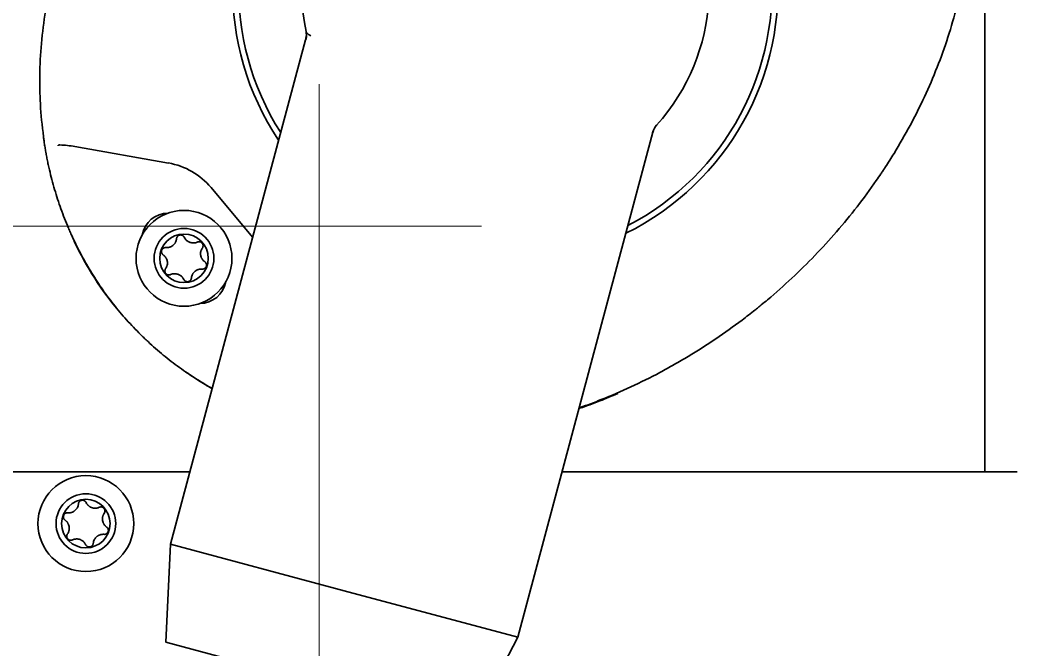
# Model space of a CAD drawing. Extents: x -760 to 4209, y 5795 to 10328.
# Drawn here: x -29.2 to 54, y 8009.8 to 8062.3 of the extents above; entities that cross this region are included whole.
import ezdxf

# ---------------------------------------------------------------- set-up
doc = ezdxf.new("R2010")
doc.units = 0
doc.header["$LTSCALE"] = 5
doc.layers.get('0').update_dxf_attribs({"linetype": 'CONTINUOUS', "lineweight": 0})
doc.layers.add('ORTHO$15', color=7, linetype='CONTINUOUS', true_color=0xffffff)

msp = doc.modelspace()

# ---------------------------------------------------------------- linework, layer by layer
at = {"color": 6}
msp.add_line((-4.242, 8056.946), (-4.242, 7956.946), dxfattribs=at)
at = {"color": 4}
msp.add_line((-90.713, 8045.102), (9.287, 8045.102), dxfattribs=at)
at = {"layer": 'ORTHO$15', "color": 7, "linetype": 'Continuous', "lineweight": 35, "extrusion": (0, 1, 0)}
for p, q in [((51.287, 8103.801), (51.287, 8024.602)), ((-5.386, 8060.632), (-16.66, 8018.556)), ((12.318, 8010.792), (23.61, 8052.935)), ((-24.623, 8051.735), (-16.818, 8050.359)), ((-13.264, 8048.307), (-9.796, 8044.174)), ((-20.886, 8037.905), (-20.873, 8037.916)), ((-57.413, 8024.602), (-15.04, 8024.602)), ((16.019, 8024.602), (53.987, 8024.602)), ((-16.66, 8018.556), (-17.04, 8010.376)), ((-16.66, 8018.556), (-2.171, 8014.674)), ((-2.171, 8014.674), (12.318, 8010.792)), ((8.557, 8003.517), (12.318, 8010.792)), ((-17.04, 8010.376), (-4.242, 8006.946))]:
    msp.add_line(p, q, dxfattribs=at)
at = {"layer": 'ORTHO$15', "color": 7, "linetype": 'Continuous', "lineweight": 35}
for centre, radius in [((-15.524, 8042.404), 4), ((-15.524, 8042.404), 2.49), ((-23.713, 8020.271), 4), ((-23.713, 8020.271), 2.49)]:
    msp.add_circle(centre, radius, dxfattribs=at)
at = {"layer": 'ORTHO$15', "color": 7, "linetype": 'Continuous', "lineweight": 35, "extrusion": (0, 0, -1)}
for centre in [(15.524, 8042.404), (23.713, 8020.271)]:
    msp.add_circle(centre, 2.025, dxfattribs=at)
at = {"layer": 'ORTHO$15', "color": 7, "linetype": 'Continuous', "lineweight": 35}
for centre, radius, start, end in [((11.287, 8064.902), 22.75, 296.25375, 213.74625), ((11.287, 8064.902), 22.25, 75, 212.61563), ((11.287, 8064.902), 22.25, 297.38437, 75), ((11.287, 8064.902), 17, 317.90498, 192.09505), ((-16.81, 8043.937), 2.25, 90.43094, 169.56906), ((-14.239, 8040.872), 2.25, 270.43094, 349.56906)]:
    msp.add_arc(centre, radius, start, end, dxfattribs=at)
msp.add_ellipse((25.015, 8052.5), major_axis=(1.113, -1.006), ratio=0.991231, start_param=3.141593, end_param=3.61807, dxfattribs=at)
at = {"layer": 'ORTHO$15', "color": 7, "linetype": 'Continuous', "lineweight": 35, "extrusion": (0, 0, -1)}
msp.add_ellipse((-17.86, 8044.45), major_axis=(3, 5.197), ratio=0.999914, start_param=5.934175, end_param=6.632196, dxfattribs=at)
at = {"layer": 'ORTHO$15', "color": 7, "linetype": 'Continuous', "lineweight": 35}
for points, knots in [([(29.793, 8100.808), (28.925, 8101.079), (28.05, 8101.312), (26.73, 8101.608), (26.288, 8101.698), (25.402, 8101.86), (24.958, 8101.933), (23.621, 8102.125), (22.724, 8102.219), (21.37, 8102.311), (20.918, 8102.333), (20.351, 8102.351), (20.237, 8102.354), (20.01, 8102.359), (19.67, 8102.365), (19.33, 8102.367), (18.198, 8102.362), (17.297, 8102.326), (15.501, 8102.194), (14.606, 8102.098), (12.824, 8101.848), (11.937, 8101.696), (10.61, 8101.425), (10.169, 8101.327), (9.508, 8101.171), (9.288, 8101.118), (8.958, 8101.034), (8.848, 8101.006), (8.628, 8100.949), (7.642, 8100.689), (6.669, 8100.396), (4.96, 8099.828), (4.115, 8099.52), (2.445, 8098.856), (1.62, 8098.501), (-0.011, 8097.745), (-0.817, 8097.345), (-2.012, 8096.71), (-2.408, 8096.493), (-2.999, 8096.158), (-3.195, 8096.045), (-3.586, 8095.817), (-3.781, 8095.701), (-4.752, 8095.117), (-5.515, 8094.63), (-7.014, 8093.617), (-7.75, 8093.091), (-8.833, 8092.273), (-9.191, 8091.995), (-9.633, 8091.642), (-9.722, 8091.571), (-9.898, 8091.428), (-9.986, 8091.357), (-10.249, 8091.141), (-10.423, 8090.997), (-11.288, 8090.268), (-11.963, 8089.669), (-13.276, 8088.44), (-14.555, 8087.179), (-15.764, 8085.855), (-16.939, 8084.5), (-17.508, 8083.806), (-18.612, 8082.387), (-19.146, 8081.661), (-19.79, 8080.733), (-19.982, 8080.453), (-20.171, 8080.17), (-20.296, 8079.981), (-20.358, 8079.887), (-20.668, 8079.412), (-20.91, 8079.03), (-21.618, 8077.876), (-22.066, 8077.097), (-22.914, 8075.52), (-23.314, 8074.721), (-24.065, 8073.103), (-24.416, 8072.284), (-25.069, 8070.626), (-25.37, 8069.787), (-25.921, 8068.087), (-26.17, 8067.226), (-26.501, 8065.918), (-26.604, 8065.479), (-26.749, 8064.815), (-26.795, 8064.594), (-26.861, 8064.26), (-26.883, 8064.148), (-26.925, 8063.925), (-26.946, 8063.813), (-27.128, 8062.807), (-27.257, 8061.911), (-27.449, 8060.117), (-27.511, 8059.22), (-27.554, 8057.871), (-27.56, 8057.421), (-27.554, 8056.521), (-27.543, 8056.071), (-27.481, 8054.719), (-27.403, 8053.816), (-27.287, 8052.913)], [0, 0, 0, 0, 0.03125, 0.03125, 0.046875, 0.046875, 0.0625, 0.0625, 0.09375, 0.09375, 0.109375, 0.109375, 0.113281, 0.113281, 0.117188, 0.125, 0.125, 0.15625, 0.15625, 0.1875, 0.1875, 0.21875, 0.21875, 0.234375, 0.234375, 0.242188, 0.242188, 0.246094, 0.246094, 0.25, 0.28125, 0.28125, 0.3125, 0.3125, 0.34375, 0.34375, 0.375, 0.375, 0.390625, 0.390625, 0.398438, 0.398438, 0.40625, 0.40625, 0.4375, 0.4375, 0.46875, 0.46875, 0.484375, 0.484375, 0.488281, 0.488281, 0.492188, 0.492188, 0.5, 0.5, 0.53125, 0.53125, 0.5625, 0.59375, 0.59375, 0.625, 0.625, 0.65625, 0.65625, 0.664063, 0.667969, 0.667969, 0.671875, 0.671875, 0.6875, 0.6875, 0.71875, 0.71875, 0.75, 0.75, 0.78125, 0.78125, 0.8125, 0.8125, 0.84375, 0.84375, 0.859375, 0.859375, 0.867188, 0.867188, 0.871094, 0.871094, 0.875, 0.875, 0.90625, 0.90625, 0.9375, 0.9375, 0.953125, 0.953125, 0.96875, 0.96875, 1, 1, 1, 1]), ([(17.523, 8029.953), (18.119, 8030.162), (18.709, 8030.383), (20.13, 8030.947), (20.955, 8031.303), (22.586, 8032.059), (23.392, 8032.459), (24.587, 8033.094), (24.983, 8033.311), (25.573, 8033.646), (25.77, 8033.759), (26.161, 8033.987), (26.356, 8034.103), (27.327, 8034.687), (28.09, 8035.174), (29.589, 8036.187), (30.324, 8036.713), (31.408, 8037.531), (31.766, 8037.809), (32.208, 8038.162), (32.297, 8038.233), (32.473, 8038.376), (32.561, 8038.447), (32.824, 8038.663), (32.998, 8038.807), (33.863, 8039.536), (34.537, 8040.135), (35.851, 8041.364), (37.13, 8042.625), (38.339, 8043.949), (39.513, 8045.304), (40.083, 8045.998), (41.187, 8047.417), (41.721, 8048.143), (42.365, 8049.071), (42.557, 8049.351), (42.746, 8049.634), (42.871, 8049.823), (42.933, 8049.917), (43.243, 8050.392), (43.485, 8050.774), (44.193, 8051.928), (44.641, 8052.707), (45.489, 8054.284), (45.889, 8055.083), (46.64, 8056.701), (46.991, 8057.52), (47.644, 8059.178), (47.945, 8060.017), (48.496, 8061.717), (48.745, 8062.578), (49.076, 8063.886), (49.179, 8064.325), (49.323, 8064.989), (49.37, 8065.21), (49.436, 8065.544), (49.458, 8065.656), (49.5, 8065.879), (49.521, 8065.991), (49.703, 8066.997), (49.832, 8067.893), (50.023, 8069.687), (50.086, 8070.584), (50.129, 8071.933), (50.135, 8072.383), (50.129, 8073.283), (50.118, 8073.733), (50.056, 8075.085), (49.978, 8075.988), (49.862, 8076.891)], [0, 0, 0, 0, 0.030901, 0.030901, 0.074951, 0.074951, 0.119001, 0.119001, 0.141026, 0.141026, 0.152038, 0.152038, 0.163051, 0.163051, 0.207101, 0.207101, 0.251151, 0.251151, 0.273176, 0.273176, 0.278682, 0.278682, 0.284188, 0.284188, 0.295201, 0.295201, 0.339251, 0.339251, 0.383301, 0.427351, 0.427351, 0.471401, 0.471401, 0.515451, 0.515451, 0.526463, 0.531969, 0.531969, 0.537475, 0.537475, 0.5595, 0.5595, 0.60355, 0.60355, 0.6476, 0.6476, 0.69165, 0.69165, 0.7357, 0.7357, 0.77975, 0.77975, 0.801775, 0.801775, 0.812788, 0.812788, 0.818294, 0.818294, 0.8238, 0.8238, 0.86785, 0.86785, 0.9119, 0.9119, 0.933925, 0.933925, 0.95595, 0.95595, 1, 1, 1, 1]), ([(-5.342, 8061.34), (-5.345, 8061.352), (-5.347, 8061.359), (-5.344, 8061.348), (-5.338, 8061.316), (-5.328, 8061.256), (-5.314, 8061.128), (-5.312, 8060.905), (-5.358, 8060.727), (-5.393, 8060.631)], [0, 0, 0, 0, 0.209991, 0.360621, 0.461528, 0.516422, 0.585507, 0.780297, 1, 1, 1, 1]), ([(-4.936, 8060.984), (-4.968, 8060.998), (-5.033, 8061.03), (-5.105, 8061.072), (-5.156, 8061.107), (-5.189, 8061.132), (-5.218, 8061.156), (-5.242, 8061.179), (-5.262, 8061.202), (-5.279, 8061.223), (-5.294, 8061.243), (-5.305, 8061.262), (-5.315, 8061.28), (-5.322, 8061.297), (-5.328, 8061.313), (-5.332, 8061.327), (-5.334, 8061.336), (-5.335, 8061.34)], [0, 0, 0, 0, 0.133354, 0.293192, 0.368337, 0.440025, 0.508252, 0.573016, 0.634316, 0.692151, 0.746522, 0.797427, 0.844867, 0.888844, 0.929357, 0.966409, 1, 1, 1, 1]), ([(-5.356, 8060.638), (-5.357, 8060.647), (-5.359, 8060.656), (-5.361, 8060.671), (-5.362, 8060.677), (-5.365, 8060.693), (-5.366, 8060.699), (-5.367, 8060.702), (-5.367, 8060.703), (-5.367, 8060.703)], [0, 0, 0, 0, 0.218143, 0.218143, 0.436287, 0.436287, 0.872574, 0.872574, 1, 1, 1, 1]), ([(23.611, 8052.938), (23.611, 8052.938), (23.611, 8052.938), (23.607, 8052.933), (23.593, 8052.917), (23.569, 8052.888)], [0, 0, 0, 0, 0.129495, 0.129495, 1, 1, 1, 1]), ([(23.612, 8052.935), (23.632, 8053.013), (23.68, 8053.152), (23.771, 8053.324), (23.85, 8053.439), (23.899, 8053.5), (23.921, 8053.526), (23.926, 8053.532), (23.929, 8053.535), (23.931, 8053.538), (23.932, 8053.539), (23.933, 8053.54), (23.933, 8053.54)], [0, 0, 0, 0, 0.321384, 0.592482, 0.779252, 0.882744, 0.90556, 0.916688, 0.925703, 0.938617, 0.963956, 1, 1, 1, 1]), ([(23.943, 8053.551), (23.943, 8053.551), (23.943, 8053.551), (23.943, 8053.552), (23.943, 8053.551), (23.938, 8053.546), (23.925, 8053.531), (23.902, 8053.506)], [0, 0, 0, 0, 0.030256, 0.030256, 0.224205, 0.224205, 1, 1, 1, 1]), ([(-26.801, 8050.007), (-26.817, 8050.079), (-26.833, 8050.151), (-26.864, 8050.294), (-26.879, 8050.365), (-26.924, 8050.578), (-26.952, 8050.718), (-26.992, 8050.927), (-27.005, 8050.996), (-27.024, 8051.1), (-27.031, 8051.134), (-27.043, 8051.203), (-27.049, 8051.237), (-27.079, 8051.406), (-27.101, 8051.538), (-27.142, 8051.792), (-27.16, 8051.915), (-27.182, 8052.063), (-27.186, 8052.093), (-27.194, 8052.151), (-27.198, 8052.18), (-27.21, 8052.265), (-27.217, 8052.319), (-27.238, 8052.478), (-27.25, 8052.576), (-27.271, 8052.756), (-27.279, 8052.839), (-27.287, 8052.913)], [0, 0, 0, 0, 0.0625, 0.0625, 0.125, 0.125, 0.25, 0.25, 0.3125, 0.3125, 0.34375, 0.34375, 0.375, 0.375, 0.5, 0.5, 0.625, 0.625, 0.65625, 0.65625, 0.6875, 0.6875, 0.75, 0.75, 0.875, 0.875, 1, 1, 1, 1]), ([(-26.029, 8051.803), (-26.031, 8051.809), (-26.032, 8051.814), (-26.031, 8051.822), (-26.03, 8051.825), (-26.028, 8051.829), (-26.026, 8051.832), (-26.021, 8051.838), (-26.016, 8051.842), (-26.004, 8051.848), (-25.997, 8051.851), (-25.981, 8051.856), (-25.972, 8051.857), (-25.954, 8051.86), (-25.944, 8051.861), (-25.915, 8051.863), (-25.894, 8051.863), (-25.872, 8051.863)], [0, 0, 0, 0, 0.125, 0.125, 0.1875, 0.1875, 0.25, 0.25, 0.375, 0.375, 0.5, 0.5, 0.625, 0.625, 0.75, 0.75, 1, 1, 1, 1]), ([(-25.872, 8051.863), (-25.664, 8051.858), (-25.456, 8051.844), (-25.04, 8051.8), (-24.831, 8051.771), (-24.623, 8051.735)], [0, 0, 0, 0, 0.5, 0.5, 1, 1, 1, 1]), ([(-20.873, 8037.916), (-21.238, 8038.352), (-21.589, 8038.798), (-22.259, 8039.707), (-22.901, 8040.635), (-23.776, 8042.081), (-24.301, 8043.081), (-24.674, 8043.844), (-24.795, 8044.101), (-24.97, 8044.489), (-25.028, 8044.619), (-25.141, 8044.88), (-25.42, 8045.533), (-25.673, 8046.196), (-25.955, 8047), (-26.045, 8047.269), (-26.217, 8047.81), (-26.299, 8048.083), (-26.534, 8048.902), (-26.675, 8049.453), (-26.801, 8050.007)], [0, 0, 0, 0, 0.125, 0.125, 0.25, 0.375, 0.5, 0.5, 0.5625, 0.5625, 0.59375, 0.59375, 0.625, 0.75, 0.75, 0.8125, 0.8125, 0.875, 0.875, 1, 1, 1, 1]), ([(-17.035, 8043.3), (-16.982, 8043.296), (-16.929, 8043.296), (-16.85, 8043.305), (-16.823, 8043.309), (-16.784, 8043.317), (-16.771, 8043.32), (-16.744, 8043.327), (-16.731, 8043.331), (-16.667, 8043.351), (-16.618, 8043.372), (-16.558, 8043.404), (-16.547, 8043.411), (-16.523, 8043.425), (-16.512, 8043.432), (-16.478, 8043.456), (-16.456, 8043.472), (-16.393, 8043.525), (-16.355, 8043.564), (-16.304, 8043.627), (-16.289, 8043.649), (-16.266, 8043.683), (-16.259, 8043.695), (-16.246, 8043.718), (-16.239, 8043.73), (-16.208, 8043.79), (-16.188, 8043.839), (-16.166, 8043.916), (-16.16, 8043.942), (-16.15, 8043.995), (-16.146, 8044.021), (-16.144, 8044.048)], [0, 0, 0, 0, 0.125, 0.125, 0.1875, 0.1875, 0.21875, 0.21875, 0.25, 0.25, 0.375, 0.375, 0.40625, 0.40625, 0.4375, 0.4375, 0.5, 0.5, 0.625, 0.625, 0.6875, 0.6875, 0.71875, 0.71875, 0.75, 0.75, 0.875, 0.875, 0.9375, 0.9375, 1, 1, 1, 1]), ([(-16.144, 8044.048), (-16.142, 8044.066), (-16.136, 8044.102), (-16.124, 8044.136), (-16.113, 8044.161), (-16.109, 8044.169), (-16.101, 8044.185), (-16.096, 8044.193), (-16.081, 8044.216), (-16.07, 8044.23), (-16.052, 8044.251), (-16.045, 8044.258), (-16.032, 8044.27), (-16.025, 8044.276), (-16.003, 8044.293), (-15.988, 8044.303), (-15.964, 8044.317), (-15.955, 8044.321), (-15.938, 8044.329), (-15.93, 8044.332), (-15.904, 8044.341), (-15.886, 8044.346), (-15.858, 8044.351), (-15.849, 8044.352), (-15.83, 8044.354), (-15.821, 8044.354), (-15.794, 8044.355), (-15.775, 8044.353), (-15.748, 8044.349), (-15.738, 8044.347), (-15.72, 8044.343), (-15.712, 8044.34), (-15.685, 8044.332), (-15.669, 8044.325), (-15.644, 8044.312), (-15.636, 8044.307), (-15.621, 8044.297), (-15.613, 8044.292), (-15.591, 8044.276), (-15.578, 8044.264), (-15.559, 8044.244), (-15.553, 8044.237), (-15.541, 8044.223), (-15.536, 8044.215), (-15.52, 8044.193), (-15.511, 8044.177), (-15.504, 8044.161)], [0, 0, 0, 0, 0.0625, 0.125, 0.125, 0.15625, 0.15625, 0.1875, 0.1875, 0.25, 0.25, 0.28125, 0.28125, 0.3125, 0.3125, 0.375, 0.375, 0.40625, 0.40625, 0.4375, 0.4375, 0.5, 0.5, 0.53125, 0.53125, 0.5625, 0.5625, 0.625, 0.625, 0.65625, 0.65625, 0.6875, 0.6875, 0.75, 0.75, 0.78125, 0.78125, 0.8125, 0.8125, 0.875, 0.875, 0.90625, 0.90625, 0.9375, 0.9375, 1, 1, 1, 1]), ([(-15.504, 8044.161), (-15.481, 8044.112), (-15.454, 8044.067), (-15.407, 8044.002), (-15.39, 8043.982), (-15.364, 8043.952), (-15.354, 8043.942), (-15.335, 8043.922), (-15.326, 8043.913), (-15.276, 8043.868), (-15.233, 8043.835), (-15.176, 8043.8), (-15.164, 8043.793), (-15.14, 8043.78), (-15.128, 8043.774), (-15.091, 8043.756), (-15.066, 8043.745), (-14.989, 8043.718), (-14.937, 8043.704), (-14.869, 8043.694), (-14.856, 8043.692), (-14.829, 8043.689), (-14.788, 8043.686), (-14.721, 8043.686), (-14.667, 8043.691), (-14.627, 8043.696), (-14.614, 8043.699), (-14.588, 8043.704), (-14.575, 8043.707), (-14.51, 8043.723), (-14.46, 8043.74), (-14.411, 8043.763)], [0, 0, 0, 0, 0.125, 0.125, 0.1875, 0.1875, 0.21875, 0.21875, 0.25, 0.25, 0.375, 0.375, 0.40625, 0.40625, 0.4375, 0.4375, 0.5, 0.5, 0.625, 0.625, 0.65625, 0.65625, 0.6875, 0.75, 0.8125, 0.8125, 0.84375, 0.84375, 0.875, 0.875, 1, 1, 1, 1]), ([(-14.411, 8043.763), (-14.394, 8043.771), (-14.361, 8043.783), (-14.325, 8043.79), (-14.298, 8043.793), (-14.289, 8043.794), (-14.27, 8043.794), (-14.261, 8043.794), (-14.234, 8043.793), (-14.216, 8043.791), (-14.189, 8043.785), (-14.18, 8043.782), (-14.162, 8043.777), (-14.154, 8043.774), (-14.128, 8043.764), (-14.112, 8043.756), (-14.088, 8043.741), (-14.08, 8043.736), (-14.065, 8043.725), (-14.058, 8043.72), (-14.036, 8043.702), (-14.023, 8043.689), (-14.006, 8043.667), (-14, 8043.66), (-13.989, 8043.645), (-13.984, 8043.637), (-13.97, 8043.613), (-13.962, 8043.596), (-13.952, 8043.57), (-13.949, 8043.562), (-13.944, 8043.544), (-13.941, 8043.535), (-13.936, 8043.508), (-13.933, 8043.49), (-13.932, 8043.462), (-13.932, 8043.453), (-13.933, 8043.434), (-13.934, 8043.425), (-13.937, 8043.398), (-13.941, 8043.38), (-13.949, 8043.354), (-13.951, 8043.345), (-13.958, 8043.328), (-13.962, 8043.32), (-13.973, 8043.296), (-13.982, 8043.28), (-13.993, 8043.265)], [0, 0, 0, 0, 0.0625, 0.125, 0.125, 0.15625, 0.15625, 0.1875, 0.1875, 0.25, 0.25, 0.28125, 0.28125, 0.3125, 0.3125, 0.375, 0.375, 0.40625, 0.40625, 0.4375, 0.4375, 0.5, 0.5, 0.53125, 0.53125, 0.5625, 0.5625, 0.625, 0.625, 0.65625, 0.65625, 0.6875, 0.6875, 0.75, 0.75, 0.78125, 0.78125, 0.8125, 0.8125, 0.875, 0.875, 0.90625, 0.90625, 0.9375, 0.9375, 1, 1, 1, 1]), ([(-17.257, 8042.689), (-17.272, 8042.7), (-17.3, 8042.723), (-17.324, 8042.75), (-17.34, 8042.772), (-17.345, 8042.78), (-17.355, 8042.795), (-17.359, 8042.803), (-17.372, 8042.827), (-17.379, 8042.844), (-17.387, 8042.871), (-17.389, 8042.88), (-17.394, 8042.897), (-17.395, 8042.907), (-17.399, 8042.934), (-17.401, 8042.952), (-17.4, 8042.98), (-17.4, 8042.989), (-17.398, 8043.008), (-17.396, 8043.017), (-17.391, 8043.044), (-17.387, 8043.062), (-17.377, 8043.088), (-17.373, 8043.097), (-17.366, 8043.114), (-17.361, 8043.122), (-17.348, 8043.146), (-17.338, 8043.161), (-17.32, 8043.183), (-17.314, 8043.19), (-17.301, 8043.204), (-17.294, 8043.21), (-17.281, 8043.222), (-17.273, 8043.228), (-17.259, 8043.239), (-17.251, 8043.245), (-17.228, 8043.259), (-17.212, 8043.268), (-17.186, 8043.278), (-17.178, 8043.282), (-17.16, 8043.287), (-17.152, 8043.29), (-17.125, 8043.296), (-17.107, 8043.299), (-17.08, 8043.301), (-17.071, 8043.301), (-17.053, 8043.301), (-17.044, 8043.301), (-17.035, 8043.3)], [0, 0, 0, 0, 0.0625, 0.125, 0.125, 0.15625, 0.15625, 0.1875, 0.1875, 0.25, 0.25, 0.28125, 0.28125, 0.3125, 0.3125, 0.375, 0.375, 0.40625, 0.40625, 0.4375, 0.4375, 0.5, 0.5, 0.53125, 0.53125, 0.5625, 0.5625, 0.625, 0.625, 0.65625, 0.65625, 0.6875, 0.6875, 0.71875, 0.71875, 0.75, 0.75, 0.8125, 0.8125, 0.84375, 0.84375, 0.875, 0.875, 0.9375, 0.9375, 0.96875, 0.96875, 1, 1, 1, 1]), ([(-13.993, 8043.265), (-14.024, 8043.221), (-14.05, 8043.175), (-14.082, 8043.102), (-14.091, 8043.077), (-14.104, 8043.039), (-14.108, 8043.026), (-14.115, 8043), (-14.118, 8042.987), (-14.133, 8042.921), (-14.14, 8042.868), (-14.141, 8042.8), (-14.141, 8042.787), (-14.141, 8042.759), (-14.14, 8042.746), (-14.137, 8042.705), (-14.134, 8042.678), (-14.119, 8042.598), (-14.105, 8042.546), (-14.08, 8042.482), (-14.075, 8042.469), (-14.064, 8042.444), (-14.046, 8042.408), (-14.013, 8042.349), (-13.982, 8042.306), (-13.957, 8042.274), (-13.948, 8042.264), (-13.931, 8042.243), (-13.922, 8042.233), (-13.875, 8042.185), (-13.835, 8042.151), (-13.791, 8042.12)], [0, 0, 0, 0, 0.125, 0.125, 0.1875, 0.1875, 0.21875, 0.21875, 0.25, 0.25, 0.375, 0.375, 0.40625, 0.40625, 0.4375, 0.4375, 0.5, 0.5, 0.625, 0.625, 0.65625, 0.65625, 0.6875, 0.75, 0.8125, 0.8125, 0.84375, 0.84375, 0.875, 0.875, 1, 1, 1, 1]), ([(-17.055, 8041.544), (-17.025, 8041.588), (-16.999, 8041.634), (-16.967, 8041.707), (-16.957, 8041.732), (-16.944, 8041.77), (-16.94, 8041.783), (-16.933, 8041.809), (-16.93, 8041.822), (-16.915, 8041.888), (-16.909, 8041.941), (-16.907, 8042.009), (-16.907, 8042.022), (-16.908, 8042.05), (-16.908, 8042.063), (-16.911, 8042.104), (-16.915, 8042.131), (-16.929, 8042.211), (-16.943, 8042.264), (-16.968, 8042.327), (-16.973, 8042.34), (-16.985, 8042.365), (-17.002, 8042.401), (-17.036, 8042.46), (-17.067, 8042.503), (-17.092, 8042.535), (-17.1, 8042.546), (-17.118, 8042.566), (-17.127, 8042.576), (-17.173, 8042.624), (-17.213, 8042.659), (-17.257, 8042.689)], [0, 0, 0, 0, 0.125, 0.125, 0.1875, 0.1875, 0.21875, 0.21875, 0.25, 0.25, 0.375, 0.375, 0.40625, 0.40625, 0.4375, 0.4375, 0.5, 0.5, 0.625, 0.625, 0.65625, 0.65625, 0.6875, 0.75, 0.8125, 0.8125, 0.84375, 0.84375, 0.875, 0.875, 1, 1, 1, 1]), ([(-13.791, 8042.12), (-13.776, 8042.109), (-13.749, 8042.086), (-13.725, 8042.059), (-13.708, 8042.037), (-13.703, 8042.029), (-13.694, 8042.014), (-13.689, 8042.006), (-13.677, 8041.982), (-13.67, 8041.965), (-13.661, 8041.938), (-13.659, 8041.929), (-13.655, 8041.912), (-13.653, 8041.902), (-13.649, 8041.875), (-13.648, 8041.857), (-13.648, 8041.829), (-13.649, 8041.82), (-13.651, 8041.801), (-13.652, 8041.792), (-13.657, 8041.765), (-13.662, 8041.747), (-13.671, 8041.721), (-13.675, 8041.712), (-13.683, 8041.695), (-13.687, 8041.687), (-13.7, 8041.663), (-13.711, 8041.647), (-13.728, 8041.626), (-13.734, 8041.619), (-13.747, 8041.605), (-13.754, 8041.599), (-13.768, 8041.586), (-13.775, 8041.58), (-13.79, 8041.569), (-13.797, 8041.564), (-13.82, 8041.55), (-13.837, 8041.541), (-13.862, 8041.53), (-13.871, 8041.527), (-13.888, 8041.521), (-13.897, 8041.519), (-13.923, 8041.513), (-13.941, 8041.51), (-13.968, 8041.508), (-13.977, 8041.507), (-13.996, 8041.507), (-14.005, 8041.508), (-14.014, 8041.509)], [0, 0, 0, 0, 0.0625, 0.125, 0.125, 0.15625, 0.15625, 0.1875, 0.1875, 0.25, 0.25, 0.28125, 0.28125, 0.3125, 0.3125, 0.375, 0.375, 0.40625, 0.40625, 0.4375, 0.4375, 0.5, 0.5, 0.53125, 0.53125, 0.5625, 0.5625, 0.625, 0.625, 0.65625, 0.65625, 0.6875, 0.6875, 0.71875, 0.71875, 0.75, 0.75, 0.8125, 0.8125, 0.84375, 0.84375, 0.875, 0.875, 0.9375, 0.9375, 0.96875, 0.96875, 1, 1, 1, 1]), ([(-16.637, 8041.046), (-16.654, 8041.038), (-16.688, 8041.026), (-16.723, 8041.019), (-16.75, 8041.016), (-16.76, 8041.015), (-16.778, 8041.015), (-16.787, 8041.015), (-16.814, 8041.016), (-16.832, 8041.018), (-16.859, 8041.024), (-16.868, 8041.027), (-16.886, 8041.032), (-16.895, 8041.035), (-16.92, 8041.045), (-16.937, 8041.053), (-16.961, 8041.068), (-16.968, 8041.073), (-16.983, 8041.084), (-16.991, 8041.089), (-17.012, 8041.107), (-17.025, 8041.12), (-17.043, 8041.142), (-17.049, 8041.149), (-17.059, 8041.164), (-17.064, 8041.172), (-17.078, 8041.196), (-17.086, 8041.213), (-17.097, 8041.239), (-17.1, 8041.247), (-17.105, 8041.265), (-17.107, 8041.274), (-17.113, 8041.301), (-17.115, 8041.319), (-17.116, 8041.347), (-17.116, 8041.356), (-17.115, 8041.375), (-17.114, 8041.384), (-17.111, 8041.411), (-17.107, 8041.429), (-17.1, 8041.455), (-17.097, 8041.464), (-17.09, 8041.481), (-17.087, 8041.489), (-17.075, 8041.514), (-17.066, 8041.529), (-17.055, 8041.544)], [0, 0, 0, 0, 0.0625, 0.125, 0.125, 0.15625, 0.15625, 0.1875, 0.1875, 0.25, 0.25, 0.28125, 0.28125, 0.3125, 0.3125, 0.375, 0.375, 0.40625, 0.40625, 0.4375, 0.4375, 0.5, 0.5, 0.53125, 0.53125, 0.5625, 0.5625, 0.625, 0.625, 0.65625, 0.65625, 0.6875, 0.6875, 0.75, 0.75, 0.78125, 0.78125, 0.8125, 0.8125, 0.875, 0.875, 0.90625, 0.90625, 0.9375, 0.9375, 1, 1, 1, 1]), ([(-14.014, 8041.509), (-14.067, 8041.513), (-14.12, 8041.513), (-14.199, 8041.504), (-14.225, 8041.5), (-14.278, 8041.489), (-14.304, 8041.482), (-14.381, 8041.458), (-14.431, 8041.437), (-14.49, 8041.405), (-14.502, 8041.398), (-14.525, 8041.384), (-14.536, 8041.376), (-14.57, 8041.353), (-14.592, 8041.337), (-14.655, 8041.284), (-14.693, 8041.245), (-14.744, 8041.182), (-14.76, 8041.16), (-14.782, 8041.126), (-14.789, 8041.114), (-14.803, 8041.091), (-14.809, 8041.079), (-14.84, 8041.019), (-14.86, 8040.97), (-14.882, 8040.893), (-14.888, 8040.867), (-14.898, 8040.814), (-14.902, 8040.788), (-14.904, 8040.761)], [0, 0, 0, 0, 0.125, 0.125, 0.1875, 0.1875, 0.25, 0.25, 0.375, 0.375, 0.40625, 0.40625, 0.4375, 0.4375, 0.5, 0.5, 0.625, 0.625, 0.6875, 0.6875, 0.71875, 0.71875, 0.75, 0.75, 0.875, 0.875, 0.9375, 0.9375, 1, 1, 1, 1]), ([(-15.545, 8040.648), (-15.567, 8040.697), (-15.594, 8040.742), (-15.641, 8040.806), (-15.658, 8040.827), (-15.685, 8040.857), (-15.694, 8040.867), (-15.713, 8040.886), (-15.723, 8040.896), (-15.772, 8040.941), (-15.815, 8040.974), (-15.873, 8041.009), (-15.885, 8041.016), (-15.909, 8041.029), (-15.921, 8041.035), (-15.958, 8041.053), (-15.983, 8041.064), (-16.059, 8041.091), (-16.112, 8041.105), (-16.179, 8041.115), (-16.193, 8041.117), (-16.22, 8041.12), (-16.26, 8041.123), (-16.328, 8041.123), (-16.381, 8041.118), (-16.421, 8041.112), (-16.434, 8041.11), (-16.461, 8041.105), (-16.474, 8041.102), (-16.539, 8041.086), (-16.589, 8041.068), (-16.637, 8041.046)], [0, 0, 0, 0, 0.125, 0.125, 0.1875, 0.1875, 0.21875, 0.21875, 0.25, 0.25, 0.375, 0.375, 0.40625, 0.40625, 0.4375, 0.4375, 0.5, 0.5, 0.625, 0.625, 0.65625, 0.65625, 0.6875, 0.75, 0.8125, 0.8125, 0.84375, 0.84375, 0.875, 0.875, 1, 1, 1, 1]), ([(-14.904, 8040.761), (-14.906, 8040.743), (-14.912, 8040.708), (-14.924, 8040.673), (-14.935, 8040.648), (-14.939, 8040.64), (-14.947, 8040.624), (-14.952, 8040.616), (-14.967, 8040.593), (-14.978, 8040.579), (-15.003, 8040.551), (-15.016, 8040.538), (-15.045, 8040.515), (-15.061, 8040.505), (-15.085, 8040.492), (-15.093, 8040.488), (-15.11, 8040.48), (-15.119, 8040.477), (-15.145, 8040.467), (-15.163, 8040.463), (-15.19, 8040.458), (-15.199, 8040.457), (-15.218, 8040.455), (-15.227, 8040.454), (-15.255, 8040.454), (-15.273, 8040.456), (-15.301, 8040.46), (-15.31, 8040.462), (-15.328, 8040.466), (-15.337, 8040.468), (-15.363, 8040.477), (-15.38, 8040.484), (-15.404, 8040.497), (-15.412, 8040.502), (-15.428, 8040.512), (-15.435, 8040.517), (-15.457, 8040.533), (-15.471, 8040.546), (-15.49, 8040.565), (-15.496, 8040.572), (-15.507, 8040.586), (-15.512, 8040.593), (-15.528, 8040.616), (-15.537, 8040.632), (-15.545, 8040.648)], [0, 0, 0, 0, 0.0625, 0.125, 0.125, 0.15625, 0.15625, 0.1875, 0.1875, 0.25, 0.25, 0.3125, 0.3125, 0.375, 0.375, 0.40625, 0.40625, 0.4375, 0.4375, 0.5, 0.5, 0.53125, 0.53125, 0.5625, 0.5625, 0.625, 0.625, 0.65625, 0.65625, 0.6875, 0.6875, 0.75, 0.75, 0.78125, 0.78125, 0.8125, 0.8125, 0.875, 0.875, 0.90625, 0.90625, 0.9375, 0.9375, 1, 1, 1, 1]), ([(-13.198, 8031.553), (-13.394, 8031.664), (-13.712, 8031.849), (-14.026, 8032.041), (-14.267, 8032.19), (-14.387, 8032.266), (-14.985, 8032.648), (-15.92, 8033.286), (-16.814, 8033.977), (-17.686, 8034.694), (-18.112, 8035.066), (-18.631, 8035.548), (-18.734, 8035.645), (-18.939, 8035.841), (-19.04, 8035.94), (-19.344, 8036.239), (-19.542, 8036.442), (-20.129, 8037.058), (-20.507, 8037.481), (-20.873, 8037.916)], [0, 0, 0, 0, 0.06752, 0.109905, 0.109905, 0.152291, 0.152291, 0.321833, 0.491375, 0.491375, 0.660916, 0.660916, 0.703302, 0.703302, 0.745687, 0.745687, 0.830458, 0.830458, 1, 1, 1, 1]), ([(17.512, 8029.893), (18.066, 8030.087), (19.123, 8030.48), (20.171, 8030.913), (20.67, 8031.129)], [0, 0, 0, 0, 0.52161, 1, 1, 1, 1]), ([(-24.332, 8021.914), (-24.331, 8021.932), (-24.325, 8021.968), (-24.313, 8022.002), (-24.302, 8022.027), (-24.298, 8022.035), (-24.289, 8022.051), (-24.285, 8022.059), (-24.27, 8022.082), (-24.259, 8022.097), (-24.24, 8022.117), (-24.234, 8022.124), (-24.22, 8022.136), (-24.213, 8022.142), (-24.192, 8022.159), (-24.176, 8022.17), (-24.152, 8022.183), (-24.144, 8022.187), (-24.127, 8022.195), (-24.118, 8022.198), (-24.092, 8022.208), (-24.074, 8022.212), (-24.047, 8022.217), (-24.037, 8022.218), (-24.019, 8022.22), (-24.01, 8022.221), (-23.982, 8022.221), (-23.964, 8022.22), (-23.936, 8022.215), (-23.927, 8022.213), (-23.909, 8022.209), (-23.9, 8022.207), (-23.874, 8022.198), (-23.857, 8022.191), (-23.833, 8022.178), (-23.825, 8022.173), (-23.809, 8022.163), (-23.801, 8022.158), (-23.78, 8022.142), (-23.766, 8022.13), (-23.747, 8022.11), (-23.741, 8022.103), (-23.73, 8022.089), (-23.724, 8022.082), (-23.709, 8022.059), (-23.7, 8022.043), (-23.692, 8022.027)], [0, 0, 0, 0, 0.0625, 0.125, 0.125, 0.15625, 0.15625, 0.1875, 0.1875, 0.25, 0.25, 0.28125, 0.28125, 0.3125, 0.3125, 0.375, 0.375, 0.40625, 0.40625, 0.4375, 0.4375, 0.5, 0.5, 0.53125, 0.53125, 0.5625, 0.5625, 0.625, 0.625, 0.65625, 0.65625, 0.6875, 0.6875, 0.75, 0.75, 0.78125, 0.78125, 0.8125, 0.8125, 0.875, 0.875, 0.90625, 0.90625, 0.9375, 0.9375, 1, 1, 1, 1]), ([(-25.223, 8021.166), (-25.17, 8021.162), (-25.117, 8021.162), (-25.038, 8021.171), (-25.012, 8021.175), (-24.972, 8021.183), (-24.959, 8021.186), (-24.933, 8021.193), (-24.92, 8021.197), (-24.856, 8021.217), (-24.806, 8021.238), (-24.747, 8021.27), (-24.735, 8021.277), (-24.712, 8021.291), (-24.7, 8021.299), (-24.666, 8021.322), (-24.644, 8021.338), (-24.581, 8021.391), (-24.544, 8021.43), (-24.493, 8021.493), (-24.477, 8021.515), (-24.455, 8021.549), (-24.448, 8021.561), (-24.434, 8021.584), (-24.428, 8021.596), (-24.397, 8021.656), (-24.377, 8021.705), (-24.354, 8021.782), (-24.348, 8021.809), (-24.338, 8021.861), (-24.335, 8021.888), (-24.332, 8021.914)], [0, 0, 0, 0, 0.125, 0.125, 0.1875, 0.1875, 0.21875, 0.21875, 0.25, 0.25, 0.375, 0.375, 0.40625, 0.40625, 0.4375, 0.4375, 0.5, 0.5, 0.625, 0.625, 0.6875, 0.6875, 0.71875, 0.71875, 0.75, 0.75, 0.875, 0.875, 0.9375, 0.9375, 1, 1, 1, 1]), ([(-23.692, 8022.027), (-23.669, 8021.978), (-23.642, 8021.933), (-23.596, 8021.869), (-23.579, 8021.848), (-23.552, 8021.818), (-23.543, 8021.808), (-23.524, 8021.789), (-23.514, 8021.779), (-23.465, 8021.734), (-23.422, 8021.701), (-23.364, 8021.666), (-23.352, 8021.659), (-23.328, 8021.646), (-23.316, 8021.64), (-23.279, 8021.622), (-23.254, 8021.612), (-23.178, 8021.584), (-23.125, 8021.57), (-23.058, 8021.56), (-23.044, 8021.558), (-23.017, 8021.555), (-22.977, 8021.552), (-22.909, 8021.552), (-22.856, 8021.557), (-22.816, 8021.563), (-22.803, 8021.565), (-22.776, 8021.57), (-22.763, 8021.573), (-22.698, 8021.589), (-22.648, 8021.606), (-22.6, 8021.629)], [0, 0, 0, 0, 0.125, 0.125, 0.1875, 0.1875, 0.21875, 0.21875, 0.25, 0.25, 0.375, 0.375, 0.40625, 0.40625, 0.4375, 0.4375, 0.5, 0.5, 0.625, 0.625, 0.65625, 0.65625, 0.6875, 0.75, 0.8125, 0.8125, 0.84375, 0.84375, 0.875, 0.875, 1, 1, 1, 1]), ([(-22.599, 8021.629), (-22.583, 8021.637), (-22.549, 8021.649), (-22.514, 8021.656), (-22.486, 8021.659), (-22.477, 8021.66), (-22.459, 8021.66), (-22.45, 8021.66), (-22.423, 8021.659), (-22.404, 8021.657), (-22.377, 8021.651), (-22.368, 8021.648), (-22.351, 8021.643), (-22.342, 8021.64), (-22.317, 8021.63), (-22.3, 8021.622), (-22.276, 8021.607), (-22.268, 8021.602), (-22.253, 8021.591), (-22.246, 8021.586), (-22.225, 8021.568), (-22.212, 8021.555), (-22.194, 8021.533), (-22.188, 8021.526), (-22.177, 8021.511), (-22.172, 8021.503), (-22.158, 8021.479), (-22.15, 8021.463), (-22.14, 8021.437), (-22.137, 8021.428), (-22.132, 8021.41), (-22.13, 8021.401), (-22.124, 8021.374), (-22.122, 8021.356), (-22.121, 8021.328), (-22.121, 8021.319), (-22.122, 8021.301), (-22.122, 8021.291), (-22.126, 8021.264), (-22.129, 8021.247), (-22.137, 8021.22), (-22.14, 8021.212), (-22.146, 8021.195), (-22.15, 8021.186), (-22.162, 8021.162), (-22.171, 8021.146), (-22.181, 8021.131)], [0, 0, 0, 0, 0.0625, 0.125, 0.125, 0.15625, 0.15625, 0.1875, 0.1875, 0.25, 0.25, 0.28125, 0.28125, 0.3125, 0.3125, 0.375, 0.375, 0.40625, 0.40625, 0.4375, 0.4375, 0.5, 0.5, 0.53125, 0.53125, 0.5625, 0.5625, 0.625, 0.625, 0.65625, 0.65625, 0.6875, 0.6875, 0.75, 0.75, 0.78125, 0.78125, 0.8125, 0.8125, 0.875, 0.875, 0.90625, 0.90625, 0.9375, 0.9375, 1, 1, 1, 1]), ([(-25.446, 8020.555), (-25.46, 8020.566), (-25.488, 8020.589), (-25.512, 8020.616), (-25.528, 8020.638), (-25.533, 8020.646), (-25.543, 8020.661), (-25.548, 8020.669), (-25.56, 8020.694), (-25.567, 8020.71), (-25.575, 8020.737), (-25.578, 8020.746), (-25.582, 8020.764), (-25.584, 8020.773), (-25.588, 8020.8), (-25.589, 8020.818), (-25.589, 8020.846), (-25.588, 8020.855), (-25.586, 8020.874), (-25.585, 8020.883), (-25.58, 8020.91), (-25.575, 8020.928), (-25.565, 8020.954), (-25.562, 8020.963), (-25.554, 8020.98), (-25.55, 8020.988), (-25.536, 8021.012), (-25.526, 8021.028), (-25.509, 8021.049), (-25.502, 8021.056), (-25.49, 8021.07), (-25.483, 8021.076), (-25.469, 8021.089), (-25.462, 8021.094), (-25.447, 8021.106), (-25.44, 8021.111), (-25.416, 8021.125), (-25.4, 8021.134), (-25.375, 8021.145), (-25.366, 8021.148), (-25.349, 8021.154), (-25.34, 8021.156), (-25.314, 8021.162), (-25.296, 8021.165), (-25.269, 8021.167), (-25.26, 8021.168), (-25.241, 8021.168), (-25.232, 8021.167), (-25.223, 8021.166)], [0, 0, 0, 0, 0.0625, 0.125, 0.125, 0.15625, 0.15625, 0.1875, 0.1875, 0.25, 0.25, 0.28125, 0.28125, 0.3125, 0.3125, 0.375, 0.375, 0.40625, 0.40625, 0.4375, 0.4375, 0.5, 0.5, 0.53125, 0.53125, 0.5625, 0.5625, 0.625, 0.625, 0.65625, 0.65625, 0.6875, 0.6875, 0.71875, 0.71875, 0.75, 0.75, 0.8125, 0.8125, 0.84375, 0.84375, 0.875, 0.875, 0.9375, 0.9375, 0.96875, 0.96875, 1, 1, 1, 1]), ([(-25.244, 8019.41), (-25.213, 8019.454), (-25.187, 8019.5), (-25.155, 8019.573), (-25.145, 8019.598), (-25.133, 8019.636), (-25.129, 8019.649), (-25.122, 8019.675), (-25.118, 8019.688), (-25.104, 8019.754), (-25.097, 8019.807), (-25.095, 8019.875), (-25.095, 8019.888), (-25.096, 8019.916), (-25.097, 8019.929), (-25.1, 8019.97), (-25.103, 8019.997), (-25.117, 8020.077), (-25.132, 8020.13), (-25.157, 8020.193), (-25.162, 8020.206), (-25.173, 8020.231), (-25.191, 8020.267), (-25.224, 8020.326), (-25.255, 8020.37), (-25.28, 8020.401), (-25.289, 8020.412), (-25.306, 8020.432), (-25.315, 8020.442), (-25.362, 8020.49), (-25.402, 8020.525), (-25.446, 8020.555)], [0, 0, 0, 0, 0.125, 0.125, 0.1875, 0.1875, 0.21875, 0.21875, 0.25, 0.25, 0.375, 0.375, 0.40625, 0.40625, 0.4375, 0.4375, 0.5, 0.5, 0.625, 0.625, 0.65625, 0.65625, 0.6875, 0.75, 0.8125, 0.8125, 0.84375, 0.84375, 0.875, 0.875, 1, 1, 1, 1]), ([(-22.181, 8021.131), (-22.212, 8021.087), (-22.238, 8021.041), (-22.27, 8020.968), (-22.28, 8020.943), (-22.292, 8020.905), (-22.296, 8020.892), (-22.304, 8020.866), (-22.307, 8020.853), (-22.322, 8020.787), (-22.328, 8020.734), (-22.33, 8020.666), (-22.33, 8020.653), (-22.329, 8020.626), (-22.328, 8020.612), (-22.325, 8020.571), (-22.322, 8020.544), (-22.308, 8020.464), (-22.293, 8020.412), (-22.269, 8020.348), (-22.263, 8020.335), (-22.252, 8020.311), (-22.235, 8020.274), (-22.201, 8020.216), (-22.17, 8020.172), (-22.145, 8020.14), (-22.137, 8020.13), (-22.119, 8020.109), (-22.11, 8020.099), (-22.064, 8020.051), (-22.024, 8020.017), (-21.98, 8019.986)], [0, 0, 0, 0, 0.125, 0.125, 0.1875, 0.1875, 0.21875, 0.21875, 0.25, 0.25, 0.375, 0.375, 0.40625, 0.40625, 0.4375, 0.4375, 0.5, 0.5, 0.625, 0.625, 0.65625, 0.65625, 0.6875, 0.75, 0.8125, 0.8125, 0.84375, 0.84375, 0.875, 0.875, 1, 1, 1, 1]), ([(-21.98, 8019.986), (-21.965, 8019.976), (-21.937, 8019.952), (-21.913, 8019.925), (-21.897, 8019.903), (-21.892, 8019.896), (-21.882, 8019.88), (-21.878, 8019.872), (-21.865, 8019.848), (-21.858, 8019.831), (-21.85, 8019.805), (-21.847, 8019.796), (-21.843, 8019.778), (-21.841, 8019.769), (-21.837, 8019.741), (-21.836, 8019.723), (-21.837, 8019.695), (-21.837, 8019.686), (-21.839, 8019.667), (-21.84, 8019.658), (-21.845, 8019.631), (-21.85, 8019.613), (-21.86, 8019.587), (-21.863, 8019.578), (-21.871, 8019.561), (-21.875, 8019.553), (-21.889, 8019.529), (-21.899, 8019.514), (-21.917, 8019.492), (-21.923, 8019.485), (-21.936, 8019.471), (-21.942, 8019.465), (-21.956, 8019.452), (-21.963, 8019.447), (-21.978, 8019.436), (-21.986, 8019.43), (-22.009, 8019.416), (-22.025, 8019.407), (-22.05, 8019.397), (-22.059, 8019.393), (-22.077, 8019.388), (-22.085, 8019.385), (-22.112, 8019.379), (-22.13, 8019.376), (-22.157, 8019.374), (-22.166, 8019.373), (-22.184, 8019.374), (-22.193, 8019.374), (-22.202, 8019.375)], [0, 0, 0, 0, 0.0625, 0.125, 0.125, 0.15625, 0.15625, 0.1875, 0.1875, 0.25, 0.25, 0.28125, 0.28125, 0.3125, 0.3125, 0.375, 0.375, 0.40625, 0.40625, 0.4375, 0.4375, 0.5, 0.5, 0.53125, 0.53125, 0.5625, 0.5625, 0.625, 0.625, 0.65625, 0.65625, 0.6875, 0.6875, 0.71875, 0.71875, 0.75, 0.75, 0.8125, 0.8125, 0.84375, 0.84375, 0.875, 0.875, 0.9375, 0.9375, 0.96875, 0.96875, 1, 1, 1, 1]), ([(-24.826, 8018.912), (-24.842, 8018.904), (-24.876, 8018.892), (-24.912, 8018.885), (-24.939, 8018.882), (-24.948, 8018.881), (-24.966, 8018.881), (-24.975, 8018.881), (-25.003, 8018.882), (-25.021, 8018.885), (-25.048, 8018.89), (-25.057, 8018.893), (-25.074, 8018.898), (-25.083, 8018.901), (-25.109, 8018.911), (-25.125, 8018.919), (-25.149, 8018.934), (-25.157, 8018.939), (-25.172, 8018.95), (-25.179, 8018.955), (-25.2, 8018.973), (-25.213, 8018.987), (-25.231, 8019.008), (-25.237, 8019.015), (-25.248, 8019.031), (-25.253, 8019.038), (-25.267, 8019.062), (-25.275, 8019.079), (-25.285, 8019.105), (-25.288, 8019.114), (-25.293, 8019.131), (-25.295, 8019.14), (-25.301, 8019.167), (-25.303, 8019.186), (-25.304, 8019.213), (-25.304, 8019.222), (-25.304, 8019.241), (-25.303, 8019.25), (-25.299, 8019.277), (-25.296, 8019.295), (-25.288, 8019.321), (-25.285, 8019.33), (-25.279, 8019.347), (-25.275, 8019.355), (-25.263, 8019.38), (-25.254, 8019.395), (-25.244, 8019.41)], [0, 0, 0, 0, 0.0625, 0.125, 0.125, 0.15625, 0.15625, 0.1875, 0.1875, 0.25, 0.25, 0.28125, 0.28125, 0.3125, 0.3125, 0.375, 0.375, 0.40625, 0.40625, 0.4375, 0.4375, 0.5, 0.5, 0.53125, 0.53125, 0.5625, 0.5625, 0.625, 0.625, 0.65625, 0.65625, 0.6875, 0.6875, 0.75, 0.75, 0.78125, 0.78125, 0.8125, 0.8125, 0.875, 0.875, 0.90625, 0.90625, 0.9375, 0.9375, 1, 1, 1, 1]), ([(-23.733, 8018.514), (-23.756, 8018.563), (-23.783, 8018.608), (-23.83, 8018.673), (-23.846, 8018.693), (-23.873, 8018.723), (-23.882, 8018.733), (-23.901, 8018.753), (-23.911, 8018.762), (-23.961, 8018.808), (-24.003, 8018.84), (-24.061, 8018.875), (-24.073, 8018.882), (-24.097, 8018.895), (-24.109, 8018.901), (-24.146, 8018.919), (-24.171, 8018.93), (-24.248, 8018.958), (-24.3, 8018.971), (-24.368, 8018.981), (-24.381, 8018.983), (-24.408, 8018.986), (-24.449, 8018.989), (-24.516, 8018.989), (-24.57, 8018.984), (-24.61, 8018.978), (-24.623, 8018.976), (-24.649, 8018.971), (-24.662, 8018.968), (-24.727, 8018.952), (-24.777, 8018.935), (-24.826, 8018.912)], [0, 0, 0, 0, 0.125, 0.125, 0.1875, 0.1875, 0.21875, 0.21875, 0.25, 0.25, 0.375, 0.375, 0.40625, 0.40625, 0.4375, 0.4375, 0.5, 0.5, 0.625, 0.625, 0.65625, 0.65625, 0.6875, 0.75, 0.8125, 0.8125, 0.84375, 0.84375, 0.875, 0.875, 1, 1, 1, 1]), ([(-22.202, 8019.375), (-22.255, 8019.379), (-22.308, 8019.379), (-22.387, 8019.37), (-22.414, 8019.366), (-22.466, 8019.355), (-22.493, 8019.348), (-22.57, 8019.324), (-22.619, 8019.303), (-22.678, 8019.271), (-22.69, 8019.264), (-22.713, 8019.25), (-22.725, 8019.243), (-22.759, 8019.219), (-22.781, 8019.203), (-22.844, 8019.15), (-22.882, 8019.111), (-22.932, 8019.048), (-22.948, 8019.026), (-22.97, 8018.992), (-22.977, 8018.98), (-22.991, 8018.957), (-22.998, 8018.945), (-23.028, 8018.885), (-23.048, 8018.836), (-23.071, 8018.759), (-23.077, 8018.733), (-23.087, 8018.68), (-23.09, 8018.654), (-23.093, 8018.627)], [0, 0, 0, 0, 0.125, 0.125, 0.1875, 0.1875, 0.25, 0.25, 0.375, 0.375, 0.40625, 0.40625, 0.4375, 0.4375, 0.5, 0.5, 0.625, 0.625, 0.6875, 0.6875, 0.71875, 0.71875, 0.75, 0.75, 0.875, 0.875, 0.9375, 0.9375, 1, 1, 1, 1]), ([(-23.093, 8018.627), (-23.094, 8018.609), (-23.1, 8018.574), (-23.112, 8018.539), (-23.123, 8018.514), (-23.127, 8018.506), (-23.136, 8018.49), (-23.14, 8018.482), (-23.155, 8018.459), (-23.166, 8018.445), (-23.191, 8018.417), (-23.205, 8018.405), (-23.234, 8018.382), (-23.249, 8018.371), (-23.273, 8018.358), (-23.281, 8018.354), (-23.298, 8018.346), (-23.307, 8018.343), (-23.333, 8018.334), (-23.351, 8018.329), (-23.379, 8018.324), (-23.388, 8018.323), (-23.406, 8018.321), (-23.416, 8018.321), (-23.443, 8018.32), (-23.462, 8018.322), (-23.489, 8018.326), (-23.498, 8018.328), (-23.516, 8018.332), (-23.525, 8018.335), (-23.552, 8018.343), (-23.568, 8018.351), (-23.593, 8018.363), (-23.601, 8018.368), (-23.616, 8018.378), (-23.624, 8018.383), (-23.646, 8018.4), (-23.659, 8018.412), (-23.678, 8018.431), (-23.684, 8018.438), (-23.695, 8018.452), (-23.701, 8018.46), (-23.716, 8018.482), (-23.725, 8018.498), (-23.733, 8018.514)], [0, 0, 0, 0, 0.0625, 0.125, 0.125, 0.15625, 0.15625, 0.1875, 0.1875, 0.25, 0.25, 0.3125, 0.3125, 0.375, 0.375, 0.40625, 0.40625, 0.4375, 0.4375, 0.5, 0.5, 0.53125, 0.53125, 0.5625, 0.5625, 0.625, 0.625, 0.65625, 0.65625, 0.6875, 0.6875, 0.75, 0.75, 0.78125, 0.78125, 0.8125, 0.8125, 0.875, 0.875, 0.90625, 0.90625, 0.9375, 0.9375, 1, 1, 1, 1])]:
    msp.add_open_spline(points, degree=3, knots=knots, dxfattribs=at)
msp.add_rational_spline([(-5.335, 8061.34), (-5.285, 8061.107), (-5.292, 8060.868), (-5.356, 8060.638)], [1.01365501824, 0.99500738145, 0.995459006469, 1.0150098933], degree=3, dxfattribs=at)
for points, degree in [([(23.878, 8053.479), (23.876, 8053.477)], 1), ([(-24.686, 8043.83), (-23.667, 8041.691), (-22.393, 8039.701), (-20.886, 8037.905)], 3), ([(-15.369, 8032.918), (-14.671, 8032.436), (-13.951, 8031.983), (-13.213, 8031.563)], 3)]:
    msp.add_open_spline(points, degree=degree, dxfattribs=at)

doc.saveas('drawing.dxf')
